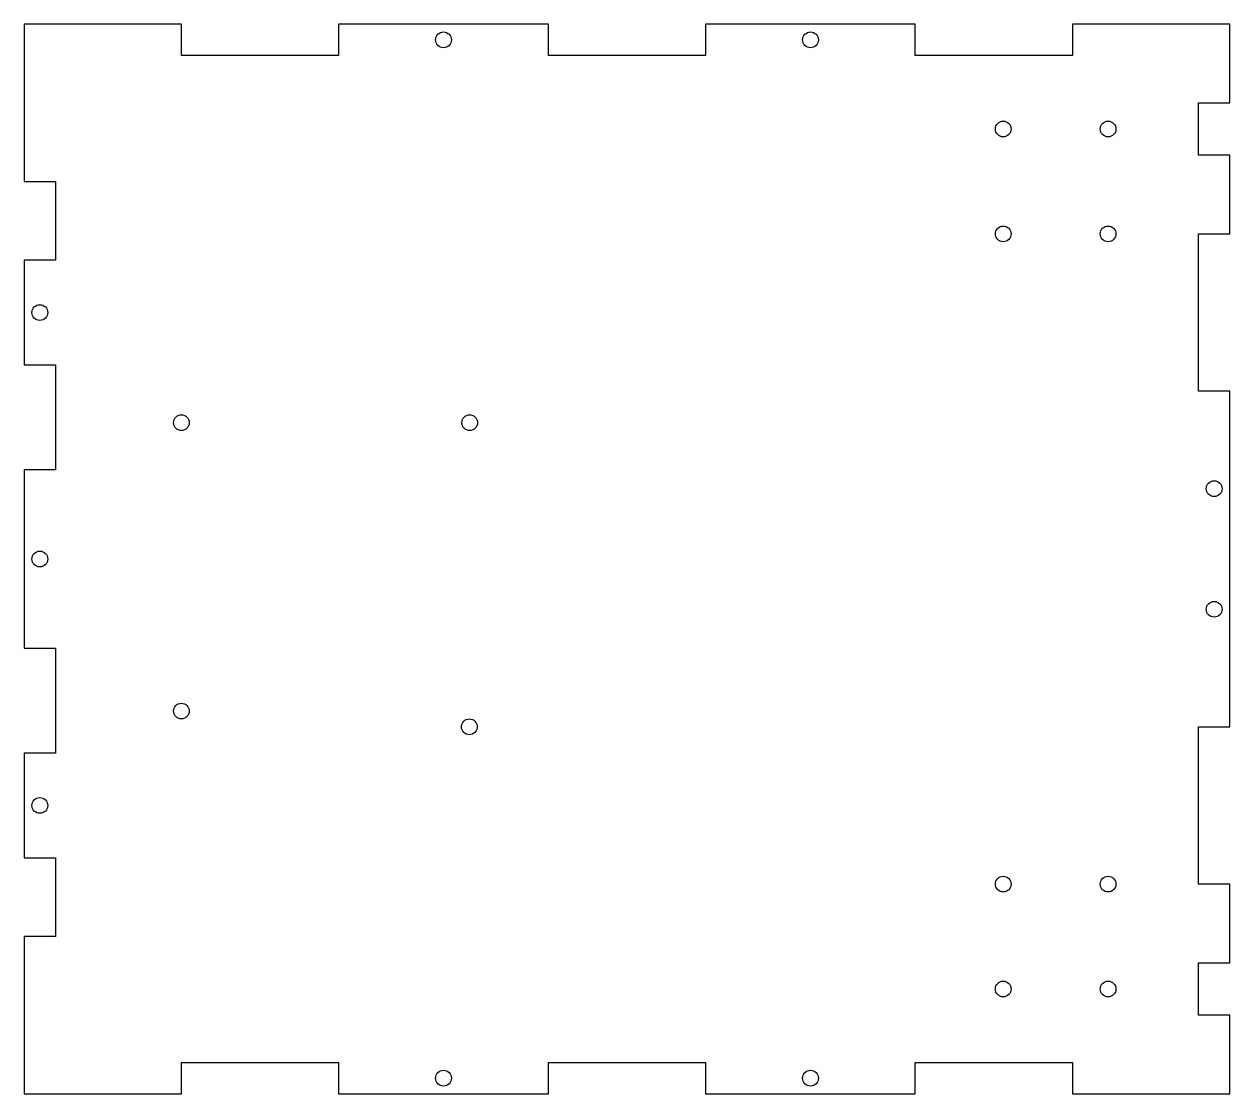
# Model space of a CAD drawing. Header units: millimetres. Extents: x -128 to 102, y -100 to 104.
import ezdxf

# ---------------------------------------------------------------- set-up
doc = ezdxf.new("R2010")
doc.units = ezdxf.units.MM

msp = doc.modelspace()

# ---------------------------------------------------------------- linework, layer by layer
msp.add_lwpolyline([(2.46, -100.5), (42.46, -100.5), (42.46, -94.5), (72.46, -94.5), (72.46, -100.5), (102.46, -100.5), (102.46, -85.5), (96.46, -85.5), (96.46, -75.5), (102.46, -75.5), (102.46, -60.5), (96.46, -60.5), (96.46, -30.5), (102.46, -30.5), (102.46, 33.5), (96.46, 33.5), (96.46, 63.5), (102.46, 63.5), (102.46, 78.5), (96.46, 78.5), (96.46, 88.5), (102.46, 88.5), (102.46, 103.5), (72.46, 103.5), (72.46, 97.5), (42.46, 97.5), (42.46, 103.5), (2.46, 103.5), (2.46, 97.5), (-27.54, 97.5), (-27.54, 103.5), (-67.54, 103.5), (-67.54, 97.5), (-97.54, 97.5), (-97.54, 103.5), (-127.54, 103.5), (-127.54, 73.5), (-121.54, 73.5), (-121.54, 58.5), (-127.54, 58.5), (-127.54, 38.5), (-121.54, 38.5), (-121.54, 18.5), (-127.54, 18.5), (-127.54, -15.5), (-121.54, -15.5), (-121.54, -35.5), (-127.54, -35.5), (-127.54, -55.5), (-121.54, -55.5), (-121.54, -70.5), (-127.54, -70.5), (-127.54, -100.5), (-97.54, -100.5), (-97.54, -94.5), (-67.54, -94.5), (-67.54, -100.5), (-27.54, -100.5), (-27.54, -94.5), (2.46, -94.5)], close=True)
for centre in [(-47.54, 100.5), (22.46, 100.5), (59.23, 83.5), (79.23, 83.5), (59.23, 63.5), (79.23, 63.5), (-124.54, 48.5), (-97.54, 27.5), (-42.54, 27.5), (99.46, 14.91), (-124.54, 1.5), (99.46, -8.09), (-97.54, -27.5), (-42.62, -30.5), (-124.54, -45.5), (59.23, -60.5), (79.23, -60.5), (59.23, -80.5), (79.23, -80.5), (-47.54, -97.5), (22.46, -97.5)]:
    msp.add_circle(centre, 1.5)

doc.saveas('drawing.dxf')
